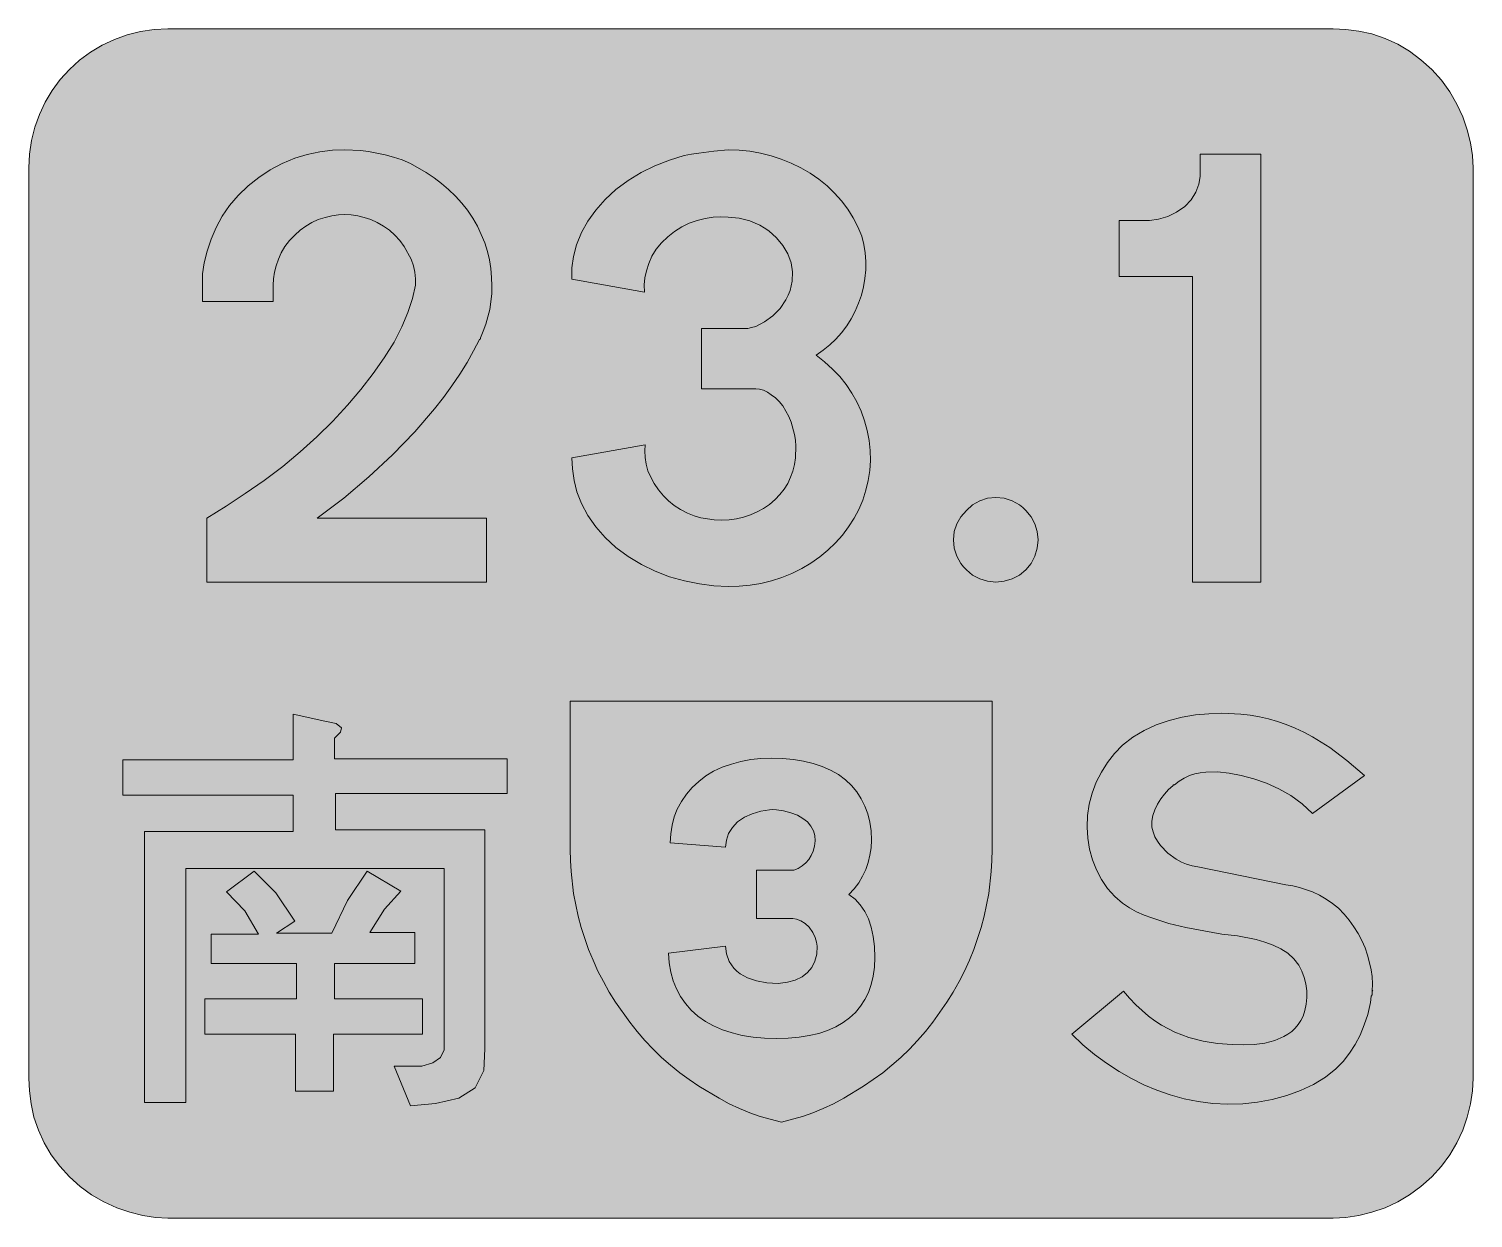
# Model space of a CAD drawing. Header units: metres. Extents: x 135 to 436, y 12 to 260.
import ezdxf

# ---------------------------------------------------------------- set-up
doc = ezdxf.new("R2010")
doc.units = ezdxf.units.M
for name, color, linetype, true_color in [('FILL_BLACK_000000', 7, 'Continuous', 0x000000), ('FILL_LIME_00FF00', 7, 'Continuous', 0x00ff00), ('FILL_WHITE_FFFFFF', 7, 'Continuous', 0xffffff), ('FILL_YELLOW_FFFF00', 7, 'Continuous', 0xffff00)]:
    doc.layers.add(name, color=color, linetype=linetype, true_color=true_color)

msp = doc.modelspace()

# ---------------------------------------------------------------- hatches: boundary and pattern name
at = {"layer": 'FILL_BLACK_000000', "true_color": 0x000000}
h = msp.add_hatch(color=7, dxfattribs=at)
h.dxf.hatch_style = 1
h.paths.add_polyline_path([(287.95, 49.58), (285.57, 49.8), (283.32, 50.17), (281.19, 50.69), (279.2, 51.35), (277.35, 52.16), (275.64, 53.1), (274.08, 54.18), (272.69, 55.45), (271.48, 56.82), (270.45, 58.29), (269.6, 59.87), (268.93, 61.56), (268.44, 63.37), (268.11, 65.29), (267.96, 67.32), (279.84, 68.76), (280.04, 67.15), (280.63, 65.61), (281.59, 64.2), (282.2, 63.57), (282.9, 63), (284.44, 62.16), (286.32, 61.54), (288.47, 61.15), (290.82, 61.02), (292.73, 61.26), (294.39, 61.72), (295.8, 62.39), (296.96, 63.27), (297.86, 64.35), (298.49, 65.63), (298.85, 67.1), (298.92, 68.76), (298.82, 69.63), (298.52, 70.61), (298.01, 71.65), (297.3, 72.72), (296.44, 73.53), (295.52, 74.09), (294.64, 74.42), (293.88, 74.52), (286.32, 74.52), (286.32, 84.6), (294.06, 84.6), (295.01, 85), (295.85, 85.51), (296.58, 86.13), (297.19, 86.85), (297.69, 87.68), (298.08, 88.6), (298.37, 89.62), (298.56, 90.72), (298.46, 91.83), (298.15, 92.87), (297.64, 93.82), (296.92, 94.68), (295.98, 95.44), (294.84, 96.09), (293.48, 96.62), (291.9, 97.02), (290.46, 97.25), (289.72, 97.27), (289.02, 97.2), (287.17, 96.93), (285.42, 96.41), (283.81, 95.66), (282.36, 94.68), (281.28, 93.54), (280.49, 92.27), (280.01, 90.91), (279.84, 89.46), (268.32, 90.36), (268.42, 92.22), (268.7, 94.01), (269.16, 95.73), (269.76, 97.38), (270.64, 98.96), (271.67, 100.46), (272.87, 101.86), (274.26, 103.14), (275.71, 104.28), (277.34, 105.28), (279.15, 106.1), (281.1, 106.74), (283.05, 107.32), (285.11, 107.71), (287.23, 107.93), (289.38, 108), (291.75, 107.93), (294, 107.73), (296.13, 107.38), (298.13, 106.9), (300.01, 106.27), (301.76, 105.49), (303.38, 104.57), (304.86, 103.5), (306.13, 102.29), (307.22, 100.97), (308.15, 99.54), (308.91, 98.01), (309.5, 96.37), (309.92, 94.64), (310.18, 92.81), (310.26, 90.9), (310.18, 89.3), (309.96, 87.74), (309.59, 86.22), (309.07, 84.76), (308.41, 83.35), (307.6, 82.02), (306.66, 80.75), (305.58, 79.56), (306.85, 78.58), (307.94, 77.41), (308.87, 76.04), (309.63, 74.47), (310.22, 72.73), (310.64, 70.8), (310.9, 68.7), (310.98, 66.42), (310.9, 64.42), (310.64, 62.54), (310.23, 60.78), (309.65, 59.14), (308.9, 57.63), (308, 56.24), (306.94, 54.98), (305.71, 53.84), (304.34, 52.84), (302.81, 51.96), (301.12, 51.21), (299.29, 50.6), (297.3, 50.12), (295.17, 49.78), (292.89, 49.57), (290.46, 49.5), (287.95, 49.58)])
at = {"layer": 'FILL_LIME_00FF00', "true_color": 0x00ff00}
h = msp.add_hatch(color=7, dxfattribs=at)
h.dxf.hatch_style = 1
h.paths.add_polyline_path([(406.56, 260.1), (409.18, 259.99), (411.89, 259.65), (414.63, 259.04), (417.36, 258.12), (419.99, 256.91), (422.49, 255.42), (424.85, 253.67), (427.08, 251.64), (429.1, 249.38), (430.86, 246.96), (432.34, 244.4), (433.56, 241.74), (434.5, 239.04), (435.18, 236.36), (435.58, 233.72), (435.72, 231.12), (435.72, 41.22), (435.58, 38.6), (435.18, 35.89), (434.5, 33.15), (433.56, 30.42), (432.34, 27.79), (430.86, 25.29), (429.1, 22.93), (427.08, 20.7), (424.85, 18.67), (422.49, 16.92), (419.99, 15.44), (417.36, 14.22), (414.63, 13.28), (411.89, 12.6), (409.18, 12.2), (406.56, 12.06), (163.56, 12.06), (160.96, 12.2), (158.32, 12.6), (155.64, 13.28), (152.94, 14.22), (150.2, 15.44), (147.65, 16.92), (145.27, 18.67), (143.04, 20.7), (141.01, 22.93), (139.26, 25.29), (137.77, 27.79), (136.56, 30.42), (135.64, 33.15), (135.03, 35.89), (134.69, 38.6), (134.58, 41.22), (134.58, 231.12), (134.72, 234), (135.14, 236.83), (135.83, 239.59), (136.78, 242.26), (137.99, 244.82), (139.44, 247.24), (141.13, 249.53), (143.04, 251.64), (145.15, 253.55), (147.44, 255.24), (149.86, 256.69), (152.42, 257.9), (155.09, 258.85), (157.85, 259.54), (160.68, 259.96), (163.56, 260.1), (406.56, 260.1)])
at = {"layer": 'FILL_WHITE_FFFFFF', "true_color": 0xffffff}
h = msp.add_hatch(color=7, dxfattribs=at)
h.dxf.hatch_style = 1
h.paths.add_polyline_path([(170.76, 203.22), (170.76, 208.98), (171.13, 211.33), (171.73, 213.77), (172.56, 216.24), (173.64, 218.7), (174.88, 221.06), (176.43, 223.29), (178.25, 225.38), (180.3, 227.34), (182.53, 229.13), (184.89, 230.69), (187.39, 232.02), (190.02, 233.1), (192.61, 233.91), (195.24, 234.47), (197.87, 234.8), (200.46, 234.9), (203.72, 234.74), (205.4, 234.52), (207.12, 234.18), (208.87, 233.84), (210.63, 233.37), (212.38, 232.76), (214.14, 232.02), (217.45, 230.15), (219.08, 229.06), (220.62, 227.88), (222.1, 226.6), (223.52, 225.23), (224.85, 223.78), (226.02, 222.3), (227.14, 220.65), (228.09, 218.95), (229.62, 215.46), (230.2, 213.7), (230.61, 211.93), (230.89, 210.12), (231.06, 208.26), (231.13, 206.54), (231.08, 204.86), (230.7, 201.6), (229.84, 198.5), (229.33, 197.04), (228.72, 195.66), (228.72, 195.48), (228.54, 195.3), (227.32, 192.92), (225.95, 190.52), (224.44, 188.1), (222.8, 185.67), (221.04, 183.24), (219.15, 180.82), (215.04, 176.04), (210.42, 171.25), (205.48, 166.64), (200.23, 162.22), (194.7, 158.04), (229.98, 158.04), (229.98, 144.72), (171.66, 144.72), (171.66, 158.04), (175.7, 160.54), (179.71, 163.17), (183.66, 165.94), (187.5, 168.84), (191.18, 171.87), (194.65, 175.03), (197.93, 178.28), (201, 181.62), (203.83, 184.89), (206.4, 188.19), (208.69, 191.49), (210.72, 194.76), (212.31, 197.93), (213.58, 200.97), (214.54, 203.87), (215.22, 206.64), (215.18, 207.99), (215.04, 209.34), (214.76, 210.69), (214.32, 212.04), (212.81, 214.7), (211.92, 215.94), (210.9, 217.08), (209.76, 218.09), (208.51, 218.97), (207.2, 219.71), (205.86, 220.32), (204.51, 220.79), (203.16, 221.13), (201.81, 221.33), (200.46, 221.4), (199.11, 221.33), (197.74, 221.13), (196.33, 220.79), (194.88, 220.32), (193.56, 219.71), (192.31, 218.97), (191.13, 218.09), (190.02, 217.08), (188.9, 215.94), (187.97, 214.7), (187.21, 213.38), (186.6, 212.04), (186.13, 210.69), (185.79, 209.34), (185.59, 207.99), (185.52, 206.64), (185.52, 203.22), (170.76, 203.22)])
h = msp.add_hatch(color=7, dxfattribs=at)
h.dxf.hatch_style = 1
h.paths.add_polyline_path([(294.53, 173.07), (294.45, 174.29), (294.24, 175.5), (293.54, 178.07), (293.05, 179.25), (292.44, 180.36), (291.76, 181.48), (291.05, 182.41), (290.26, 183.17), (289.38, 183.78), (288.57, 184.36), (287.76, 184.75), (286.95, 184.97), (286.14, 185.04), (274.8, 185.04), (274.8, 197.64), (284.52, 197.64), (285.24, 197.82), (286.14, 198), (287.99, 198.97), (289.7, 200.25), (291.2, 201.8), (292.44, 203.58), (292.92, 204.53), (293.29, 205.5), (293.72, 207.45), (293.78, 209.4), (293.52, 211.32), (292.81, 213.17), (291.79, 214.92), (290.46, 216.53), (288.84, 217.98), (287.93, 218.61), (286.96, 219.16), (284.88, 220.03), (282.66, 220.59), (280.38, 220.86), (278.86, 220.92), (277.28, 220.84), (275.62, 220.58), (273.9, 220.14), (272.29, 219.61), (270.71, 218.83), (269.19, 217.86), (267.78, 216.72), (266.5, 215.47), (265.4, 214.13), (264.49, 212.7), (263.82, 211.14), (263.35, 209.65), (263.03, 208.17), (262.88, 206.69), (262.92, 205.2), (247.8, 207.9), (247.81, 210.23), (248.12, 212.63), (248.76, 215.09), (249.78, 217.62), (251.13, 220.01), (252.77, 222.32), (254.72, 224.53), (256.98, 226.62), (259.51, 228.51), (262.22, 230.15), (265.11, 231.56), (268.14, 232.74), (271.2, 233.66), (272.75, 233.98), (274.26, 234.18), (277.39, 234.61), (280.38, 234.9), (282.67, 234.82), (284.93, 234.57), (287.15, 234.17), (289.34, 233.62), (291.47, 232.92), (293.54, 232.09), (295.55, 231.13), (297.48, 230.04), (299.31, 228.76), (301.02, 227.35), (302.59, 225.83), (304.03, 224.21), (305.32, 222.5), (306.47, 220.7), (307.45, 218.83), (308.28, 216.9), (308.68, 215.14), (308.95, 213.36), (309.08, 211.59), (309.07, 209.81), (308.91, 208.05), (308.61, 206.29), (308.16, 204.56), (307.56, 202.86), (306.88, 201.21), (306.06, 199.63), (305.1, 198.13), (304.03, 196.72), (302.84, 195.4), (301.56, 194.18), (300.19, 193.06), (298.74, 192.06), (300.5, 190.66), (302.14, 189.16), (303.64, 187.57), (305, 185.9), (306.2, 184.13), (307.25, 182.29), (308.12, 180.37), (308.82, 178.38), (309.4, 176.34), (309.8, 174.27), (310.02, 172.19), (310.06, 170.1), (309.92, 168.01), (309.6, 165.93), (309.12, 163.86), (308.46, 161.82), (307.63, 159.89), (306.65, 158.02), (305.5, 156.22), (304.21, 154.51), (302.77, 152.89), (301.2, 151.37), (299.49, 149.96), (297.66, 148.68), (295.72, 147.53), (293.69, 146.53), (291.59, 145.67), (289.43, 144.97), (287.21, 144.42), (284.95, 144.05), (282.67, 143.84), (280.38, 143.82), (277.41, 143.95), (274.44, 144.36), (271.29, 144.95), (268.14, 145.8), (265.18, 146.98), (262.29, 148.39), (259.53, 150.03), (256.98, 151.92), (254.72, 154.01), (252.77, 156.24), (251.13, 158.6), (249.78, 161.1), (248.86, 163.53), (248.25, 165.94), (247.91, 168.31), (247.8, 170.64), (263.1, 173.34), (263.03, 172.07), (263.1, 170.71), (263.3, 169.32), (263.64, 167.94), (264.25, 166.59), (264.99, 165.26), (265.87, 163.97), (266.88, 162.72), (267.92, 161.68), (269.13, 160.72), (270.47, 159.86), (271.92, 159.12), (273.3, 158.54), (274.71, 158.13), (277.5, 157.68), (279.05, 157.62), (280.59, 157.71), (282.11, 157.93), (283.6, 158.29), (285.04, 158.77), (286.44, 159.38), (287.76, 160.09), (289.02, 160.92), (290.17, 161.91), (291.18, 162.97), (292.06, 164.11), (292.8, 165.31), (293.41, 166.57), (293.88, 167.88), (294.22, 169.24), (294.42, 170.64), (294.53, 173.07)])
h = msp.add_hatch(color=7, dxfattribs=at)
h.dxf.hatch_style = 1
h.paths.add_polyline_path([(377.22, 144.72), (377.22, 208.44), (361.92, 208.44), (361.92, 220.14), (368.22, 220.14), (370.13, 220.41), (372.04, 220.97), (373.89, 221.84), (375.6, 223.02), (376.92, 224.46), (377.89, 226.04), (378.54, 227.68), (378.84, 229.32), (378.84, 234), (391.44, 234), (391.44, 144.72), (377.22, 144.72)])
h = msp.add_hatch(color=7, dxfattribs=at)
h.dxf.hatch_style = 1
h.paths.add_polyline_path([(344.83, 151.8), (344.35, 150.12), (343.56, 148.58), (342.48, 147.24), (341.14, 146.16), (339.6, 145.37), (337.92, 144.89), (336.18, 144.72), (334.46, 144.89), (332.85, 145.37), (331.37, 146.16), (330.06, 147.24), (329.43, 147.88), (328.88, 148.58), (328.04, 150.12), (327.53, 151.8), (327.36, 153.54), (327.53, 155.26), (328.04, 156.87), (328.88, 158.35), (330.06, 159.66), (331.37, 160.84), (332.85, 161.68), (334.46, 162.19), (336.18, 162.36), (337.92, 162.19), (339.6, 161.68), (341.14, 160.84), (341.84, 160.29), (342.48, 159.66), (343.56, 158.35), (344.35, 156.87), (344.83, 155.26), (345, 153.54), (344.83, 151.8)])
h = msp.add_hatch(color=7, dxfattribs=at)
h.dxf.hatch_style = 1
h.paths.add_polyline_path([(196.32, 115.74), (198.66, 115.2), (199.74, 114.3), (199.56, 113.4), (198.3, 112.14), (198.3, 107.82), (234.3, 107.82), (234.3, 100.62), (198.48, 100.62), (198.48, 93.06), (229.62, 93.06), (229.62, 47.34), (229.44, 42.84), (227.64, 39.24), (224.22, 37.08), (219.36, 36), (214.14, 35.46), (210.72, 43.74), (216.48, 43.74), (218.82, 44.46), (220.44, 45.54), (221.16, 47.16), (221.16, 84.96), (167.34, 84.96), (167.34, 36.18), (158.7, 36.18), (158.7, 92.7), (189.66, 92.7), (189.66, 100.26), (154.2, 100.26), (154.2, 107.64), (189.66, 107.64), (189.66, 117.18), (196.32, 115.74)])
h = msp.add_hatch(color=7, dxfattribs=at)
h.dxf.hatch_style = 1
h.paths.add_polyline_path([(414.64, 58.61), (414.48, 58.32), (414.3, 57.06), (413.76, 54.54), (413.02, 52.38), (412.14, 50.22), (411.12, 48.26), (409.96, 46.44), (408.62, 44.75), (407.1, 43.2), (404.92, 41.44), (402.45, 39.92), (399.74, 38.65), (396.86, 37.62), (393.85, 36.83), (390.77, 36.26), (387.67, 35.93), (384.6, 35.82), (381.47, 36), (378.42, 36.38), (375.46, 36.97), (372.58, 37.75), (369.79, 38.72), (367.08, 39.87), (364.46, 41.18), (361.92, 42.66), (359.28, 44.35), (356.77, 46.19), (354.35, 48.2), (352.02, 50.4), (362.82, 59.4), (364.08, 57.91), (365.37, 56.56), (366.68, 55.33), (368.01, 54.21), (369.36, 53.22), (370.74, 52.33), (373.55, 50.85), (376.44, 49.75), (379.4, 48.97), (382.42, 48.48), (385.5, 48.24), (387.8, 48.18), (390.08, 48.28), (392.29, 48.58), (394.36, 49.12), (396.25, 49.91), (397.11, 50.42), (397.9, 51), (398.62, 51.66), (399.26, 52.41), (399.81, 53.25), (400.26, 54.18), (400.66, 55.39), (400.93, 56.7), (401.05, 58.08), (401.02, 59.49), (400.85, 60.9), (400.51, 62.28), (400.02, 63.59), (399.36, 64.8), (398.35, 66.16), (397.11, 67.3), (395.66, 68.24), (394.05, 69.01), (392.3, 69.63), (390.45, 70.14), (386.58, 70.92), (383.34, 71.28), (375.85, 72.65), (372.28, 73.53), (368.76, 74.7), (367.15, 75.28), (365.56, 75.96), (364.05, 76.78), (362.64, 77.76), (360.98, 79.17), (359.51, 80.82), (358.25, 82.66), (357.19, 84.67), (356.36, 86.8), (355.75, 89.02), (355.39, 91.3), (355.26, 93.6), (355.33, 96.02), (355.68, 98.4), (356.28, 100.72), (357.13, 102.96), (358.2, 105.1), (359.49, 107.12), (360.97, 108.99), (362.64, 110.7), (364.78, 112.38), (367.14, 113.79), (369.66, 114.94), (372.31, 115.85), (375.05, 116.53), (377.83, 117), (380.6, 117.27), (383.34, 117.36), (387.32, 117.17), (389.26, 116.94), (391.17, 116.6), (393.06, 116.17), (394.92, 115.63), (396.77, 115), (398.59, 114.26), (400.41, 113.41), (402.22, 112.46), (405.82, 110.22), (409.42, 107.54), (413.04, 104.4), (402.24, 96.48), (400.09, 98.48), (397.73, 100.18), (395.22, 101.6), (392.61, 102.76), (389.97, 103.67), (387.36, 104.35), (384.83, 104.83), (382.44, 105.12), (379.97, 105.1), (378.8, 104.96), (377.67, 104.72), (376.57, 104.35), (375.5, 103.85), (374.46, 103.22), (373.44, 102.42), (373.26, 102.4), (373.08, 102.24), (372.21, 101.43), (371.37, 100.51), (370.59, 99.49), (369.91, 98.39), (369.35, 97.24), (368.95, 96.04), (368.75, 94.82), (368.76, 93.6), (368.98, 92.6), (369.37, 91.62), (369.9, 90.69), (370.54, 89.8), (372.08, 88.21), (373.8, 86.94), (374.88, 86.33), (375.98, 85.86), (377.12, 85.52), (378.3, 85.32), (396.66, 81.54), (398.11, 81.34), (399.52, 81.02), (402.24, 80.1), (403.69, 79.39), (405.07, 78.59), (406.39, 77.7), (407.64, 76.68), (408.81, 75.48), (409.89, 74.2), (410.88, 72.84), (411.76, 71.42), (412.53, 69.94), (413.18, 68.43), (413.72, 66.89), (414.12, 65.34), (414.46, 63.88), (414.66, 62.44), (414.73, 60.96), (414.66, 59.4), (414.68, 59.42), (414.66, 59.22), (414.66, 59.04), (414.64, 58.61)])
h = msp.add_hatch(color=7, dxfattribs=at)
h.dxf.hatch_style = 1
h.paths.add_polyline_path([(186.06, 79.92), (190.02, 73.98), (186.24, 71.46), (197.76, 71.46), (201, 78.3), (205.14, 84.42), (212.16, 80.28), (208.74, 76.5), (205.68, 71.64), (215.04, 71.64), (215.04, 65.16), (198.3, 65.16), (198.3, 57.78), (216.66, 57.78), (216.66, 50.4), (198.12, 50.4), (198.12, 38.52), (190.2, 38.52), (190.2, 50.4), (171.3, 50.4), (171.3, 57.78), (190.38, 57.78), (190.38, 65.16), (172.56, 65.16), (172.56, 71.28), (182.46, 71.28), (179.58, 76.14), (175.8, 80.1), (181.56, 84.42), (186.06, 79.92)])
h = msp.add_hatch(color=7, dxfattribs=at)
h.dxf.hatch_style = 1
h.paths.add_polyline_path([(414.68, 59.42), (414.68, 59.47), (414.84, 59.58), (414.68, 59.42)])
at = {"layer": 'FILL_YELLOW_FFFF00', "true_color": 0xffff00}
h = msp.add_hatch(color=7, dxfattribs=at)
h.dxf.hatch_style = 1
h.paths.add_polyline_path([(287.06, 33.28), (284.88, 34.04), (282.72, 34.92), (280.59, 35.93), (278.49, 37.06), (274.26, 39.6), (272.25, 40.94), (270.29, 42.39), (268.37, 43.94), (266.52, 45.58), (264.73, 47.31), (263.02, 49.12), (261.39, 50.99), (259.86, 52.92), (256.93, 57.07), (255.6, 59.2), (254.37, 61.38), (253.24, 63.59), (252.22, 65.83), (251.3, 68.09), (250.5, 70.38), (249.75, 72.7), (249.13, 75.06), (248.16, 79.74), (247.66, 84.33), (247.5, 86.62), (247.44, 88.92), (247.44, 119.88), (335.46, 119.88), (335.46, 88.92), (335.4, 86.62), (335.23, 84.33), (334.74, 79.74), (333.77, 75.06), (333.15, 72.7), (332.4, 70.38), (331.6, 68.09), (330.68, 65.83), (329.66, 63.59), (328.53, 61.38), (327.3, 59.2), (325.97, 57.07), (323.04, 52.92), (321.51, 50.99), (319.88, 49.12), (318.17, 47.31), (316.38, 45.58), (314.53, 43.94), (312.61, 42.39), (310.65, 40.94), (308.64, 39.6), (304.48, 37.06), (302.34, 35.93), (300.18, 34.92), (298.02, 34.04), (295.86, 33.28), (291.54, 32.04), (287.06, 33.28)])

# ---------------------------------------------------------------- linework, layer by layer
at = {"layer": 'FILL_BLACK_000000', "lineweight": 0, "true_color": 0x000000}
msp.add_lwpolyline([(287.95, 49.58), (285.57, 49.8), (283.32, 50.17), (281.19, 50.69), (279.2, 51.35), (277.35, 52.16), (275.64, 53.1), (274.08, 54.18), (272.69, 55.45), (271.48, 56.82), (270.45, 58.29), (269.6, 59.87), (268.93, 61.56), (268.44, 63.37), (268.11, 65.29), (267.96, 67.32), (279.84, 68.76), (280.04, 67.15), (280.63, 65.61), (281.59, 64.2), (282.2, 63.57), (282.9, 63), (284.44, 62.16), (286.32, 61.54), (288.47, 61.15), (290.82, 61.02), (292.73, 61.26), (294.39, 61.72), (295.8, 62.39), (296.96, 63.27), (297.86, 64.35), (298.49, 65.63), (298.85, 67.1), (298.92, 68.76), (298.82, 69.63), (298.52, 70.61), (298.01, 71.65), (297.3, 72.72), (296.44, 73.53), (295.52, 74.09), (294.64, 74.42), (293.88, 74.52), (286.32, 74.52), (286.32, 84.6), (294.06, 84.6), (295.01, 85), (295.85, 85.51), (296.58, 86.13), (297.19, 86.85), (297.69, 87.68), (298.08, 88.6), (298.37, 89.62), (298.56, 90.72), (298.46, 91.83), (298.15, 92.87), (297.64, 93.82), (296.92, 94.68), (295.98, 95.44), (294.84, 96.09), (293.48, 96.62), (291.9, 97.02), (290.46, 97.25), (289.72, 97.27), (289.02, 97.2), (287.17, 96.93), (285.42, 96.41), (283.81, 95.66), (282.36, 94.68), (281.28, 93.54), (280.49, 92.27), (280.01, 90.91), (279.84, 89.46), (268.32, 90.36), (268.42, 92.22), (268.7, 94.01), (269.16, 95.73), (269.76, 97.38), (270.64, 98.96), (271.67, 100.46), (272.87, 101.86), (274.26, 103.14), (275.71, 104.28), (277.34, 105.28), (279.15, 106.1), (281.1, 106.74), (283.05, 107.32), (285.11, 107.71), (287.23, 107.93), (289.38, 108), (291.75, 107.93), (294, 107.73), (296.13, 107.38), (298.13, 106.9), (300.01, 106.27), (301.76, 105.49), (303.38, 104.57), (304.86, 103.5), (306.13, 102.29), (307.22, 100.97), (308.15, 99.54), (308.91, 98.01), (309.5, 96.37), (309.92, 94.64), (310.18, 92.81), (310.26, 90.9), (310.18, 89.3), (309.96, 87.74), (309.59, 86.22), (309.07, 84.76), (308.41, 83.35), (307.6, 82.02), (306.66, 80.75), (305.58, 79.56), (306.85, 78.58), (307.94, 77.41), (308.87, 76.04), (309.63, 74.47), (310.22, 72.73), (310.64, 70.8), (310.9, 68.7), (310.98, 66.42), (310.9, 64.42), (310.64, 62.54), (310.23, 60.78), (309.65, 59.14), (308.9, 57.63), (308, 56.24), (306.94, 54.98), (305.71, 53.84), (304.34, 52.84), (302.81, 51.96), (301.12, 51.21), (299.29, 50.6), (297.3, 50.12), (295.17, 49.78), (292.89, 49.57), (290.46, 49.5)], close=True, dxfattribs=at)
at = {"layer": 'FILL_LIME_00FF00', "lineweight": 0, "true_color": 0x00ff00}
msp.add_lwpolyline([(406.56, 260.1), (409.18, 259.99), (411.89, 259.65), (414.63, 259.04), (417.36, 258.12), (419.99, 256.91), (422.49, 255.42), (424.85, 253.67), (427.08, 251.64), (429.1, 249.38), (430.86, 246.96), (432.34, 244.4), (433.56, 241.74), (434.5, 239.04), (435.18, 236.36), (435.58, 233.72), (435.72, 231.12), (435.72, 41.22), (435.58, 38.6), (435.18, 35.89), (434.5, 33.15), (433.56, 30.42), (432.34, 27.79), (430.86, 25.29), (429.1, 22.93), (427.08, 20.7), (424.85, 18.67), (422.49, 16.92), (419.99, 15.44), (417.36, 14.22), (414.63, 13.28), (411.89, 12.6), (409.18, 12.2), (406.56, 12.06), (163.56, 12.06), (160.96, 12.2), (158.32, 12.6), (155.64, 13.28), (152.94, 14.22), (150.2, 15.44), (147.65, 16.92), (145.27, 18.67), (143.04, 20.7), (141.01, 22.93), (139.26, 25.29), (137.77, 27.79), (136.56, 30.42), (135.64, 33.15), (135.03, 35.89), (134.69, 38.6), (134.58, 41.22), (134.58, 231.12), (134.72, 234), (135.14, 236.83), (135.83, 239.59), (136.78, 242.26), (137.99, 244.82), (139.44, 247.24), (141.13, 249.53), (143.04, 251.64), (145.15, 253.55), (147.44, 255.24), (149.86, 256.69), (152.42, 257.9), (155.09, 258.85), (157.85, 259.54), (160.68, 259.96), (163.56, 260.1)], close=True, dxfattribs=at)
at = {"layer": 'FILL_WHITE_FFFFFF', "lineweight": 0, "true_color": 0xffffff}
for points in [[(170.76, 203.22), (170.76, 208.98), (171.13, 211.33), (171.73, 213.77), (172.56, 216.24), (173.64, 218.7), (174.88, 221.06), (176.43, 223.29), (178.25, 225.38), (180.3, 227.34), (182.53, 229.13), (184.89, 230.69), (187.39, 232.02), (190.02, 233.1), (192.61, 233.91), (195.24, 234.47), (197.87, 234.8), (200.46, 234.9), (203.72, 234.74), (205.4, 234.52), (207.12, 234.18), (208.87, 233.84), (210.63, 233.37), (212.38, 232.76), (214.14, 232.02), (217.45, 230.15), (219.08, 229.06), (220.62, 227.88), (222.1, 226.6), (223.52, 225.23), (224.85, 223.78), (226.02, 222.3), (227.14, 220.65), (228.09, 218.95), (229.62, 215.46), (230.2, 213.7), (230.61, 211.93), (230.89, 210.12), (231.06, 208.26), (231.13, 206.54), (231.08, 204.86), (230.7, 201.6), (229.84, 198.5), (229.33, 197.04), (228.72, 195.66), (228.72, 195.48), (228.54, 195.3), (227.32, 192.92), (225.95, 190.52), (224.44, 188.1), (222.8, 185.67), (221.04, 183.24), (219.15, 180.82), (215.04, 176.04), (210.42, 171.25), (205.48, 166.64), (200.23, 162.22), (194.7, 158.04), (229.98, 158.04), (229.98, 144.72), (171.66, 144.72), (171.66, 158.04), (175.7, 160.54), (179.71, 163.17), (183.66, 165.94), (187.5, 168.84), (191.18, 171.87), (194.65, 175.03), (197.93, 178.28), (201, 181.62), (203.83, 184.89), (206.4, 188.19), (208.69, 191.49), (210.72, 194.76), (212.31, 197.93), (213.58, 200.97), (214.54, 203.87), (215.22, 206.64), (215.18, 207.99), (215.04, 209.34), (214.76, 210.69), (214.32, 212.04), (212.81, 214.7), (211.92, 215.94), (210.9, 217.08), (209.76, 218.09), (208.51, 218.97), (207.2, 219.71), (205.86, 220.32), (204.51, 220.79), (203.16, 221.13), (201.81, 221.33), (200.46, 221.4), (199.11, 221.33), (197.74, 221.13), (196.33, 220.79), (194.88, 220.32), (193.56, 219.71), (192.31, 218.97), (191.13, 218.09), (190.02, 217.08), (188.9, 215.94), (187.97, 214.7), (187.21, 213.38), (186.6, 212.04), (186.13, 210.69), (185.79, 209.34), (185.59, 207.99), (185.52, 206.64), (185.52, 203.22)], [(294.53, 173.07), (294.45, 174.29), (294.24, 175.5), (293.54, 178.07), (293.05, 179.25), (292.44, 180.36), (291.76, 181.48), (291.05, 182.41), (290.26, 183.17), (289.38, 183.78), (288.57, 184.36), (287.76, 184.75), (286.95, 184.97), (286.14, 185.04), (274.8, 185.04), (274.8, 197.64), (284.52, 197.64), (285.24, 197.82), (286.14, 198), (287.99, 198.97), (289.7, 200.25), (291.2, 201.8), (292.44, 203.58), (292.92, 204.53), (293.29, 205.5), (293.72, 207.45), (293.78, 209.4), (293.52, 211.32), (292.81, 213.17), (291.79, 214.92), (290.46, 216.53), (288.84, 217.98), (287.93, 218.61), (286.96, 219.16), (284.88, 220.03), (282.66, 220.59), (280.38, 220.86), (278.86, 220.92), (277.28, 220.84), (275.62, 220.58), (273.9, 220.14), (272.29, 219.61), (270.71, 218.83), (269.19, 217.86), (267.78, 216.72), (266.5, 215.47), (265.4, 214.13), (264.49, 212.7), (263.82, 211.14), (263.35, 209.65), (263.03, 208.17), (262.88, 206.69), (262.92, 205.2), (247.8, 207.9), (247.81, 210.23), (248.12, 212.63), (248.76, 215.09), (249.78, 217.62), (251.13, 220.01), (252.77, 222.32), (254.72, 224.53), (256.98, 226.62), (259.51, 228.51), (262.22, 230.15), (265.11, 231.56), (268.14, 232.74), (271.2, 233.66), (272.75, 233.98), (274.26, 234.18), (277.39, 234.61), (280.38, 234.9), (282.67, 234.82), (284.93, 234.57), (287.15, 234.17), (289.34, 233.62), (291.47, 232.92), (293.54, 232.09), (295.55, 231.13), (297.48, 230.04), (299.31, 228.76), (301.02, 227.35), (302.59, 225.83), (304.03, 224.21), (305.32, 222.5), (306.47, 220.7), (307.45, 218.83), (308.28, 216.9), (308.68, 215.14), (308.95, 213.36), (309.08, 211.59), (309.07, 209.81), (308.91, 208.05), (308.61, 206.29), (308.16, 204.56), (307.56, 202.86), (306.88, 201.21), (306.06, 199.63), (305.1, 198.13), (304.03, 196.72), (302.84, 195.4), (301.56, 194.18), (300.19, 193.06), (298.74, 192.06), (300.5, 190.66), (302.14, 189.16), (303.64, 187.57), (305, 185.9), (306.2, 184.13), (307.25, 182.29), (308.12, 180.37), (308.82, 178.38), (309.4, 176.34), (309.8, 174.27), (310.02, 172.19), (310.06, 170.1), (309.92, 168.01), (309.6, 165.93), (309.12, 163.86), (308.46, 161.82), (307.63, 159.89), (306.65, 158.02), (305.5, 156.22), (304.21, 154.51), (302.77, 152.89), (301.2, 151.37), (299.49, 149.96), (297.66, 148.68), (295.72, 147.53), (293.69, 146.53), (291.59, 145.67), (289.43, 144.97), (287.21, 144.42), (284.95, 144.05), (282.67, 143.84), (280.38, 143.82), (277.41, 143.95), (274.44, 144.36), (271.29, 144.95), (268.14, 145.8), (265.18, 146.98), (262.29, 148.39), (259.53, 150.03), (256.98, 151.92), (254.72, 154.01), (252.77, 156.24), (251.13, 158.6), (249.78, 161.1), (248.86, 163.53), (248.25, 165.94), (247.91, 168.31), (247.8, 170.64), (263.1, 173.34), (263.03, 172.07), (263.1, 170.71), (263.3, 169.32), (263.64, 167.94), (264.25, 166.59), (264.99, 165.26), (265.87, 163.97), (266.88, 162.72), (267.92, 161.68), (269.13, 160.72), (270.47, 159.86), (271.92, 159.12), (273.3, 158.54), (274.71, 158.13), (277.5, 157.68), (279.05, 157.62), (280.59, 157.71), (282.11, 157.93), (283.6, 158.29), (285.04, 158.77), (286.44, 159.38), (287.76, 160.09), (289.02, 160.92), (290.17, 161.91), (291.18, 162.97), (292.06, 164.11), (292.8, 165.31), (293.41, 166.57), (293.88, 167.88), (294.22, 169.24), (294.42, 170.64)], [(377.22, 144.72), (377.22, 208.44), (361.92, 208.44), (361.92, 220.14), (368.22, 220.14), (370.13, 220.41), (372.04, 220.97), (373.89, 221.84), (375.6, 223.02), (376.92, 224.46), (377.89, 226.04), (378.54, 227.68), (378.84, 229.32), (378.84, 234), (391.44, 234), (391.44, 144.72)], [(344.83, 151.8), (344.35, 150.12), (343.56, 148.58), (342.48, 147.24), (341.14, 146.16), (339.6, 145.37), (337.92, 144.89), (336.18, 144.72), (334.46, 144.89), (332.85, 145.37), (331.37, 146.16), (330.06, 147.24), (329.43, 147.88), (328.88, 148.58), (328.04, 150.12), (327.53, 151.8), (327.36, 153.54), (327.53, 155.26), (328.04, 156.87), (328.88, 158.35), (330.06, 159.66), (331.37, 160.84), (332.85, 161.68), (334.46, 162.19), (336.18, 162.36), (337.92, 162.19), (339.6, 161.68), (341.14, 160.84), (341.84, 160.29), (342.48, 159.66), (343.56, 158.35), (344.35, 156.87), (344.83, 155.26), (345, 153.54)], [(196.32, 115.74), (198.66, 115.2), (199.74, 114.3), (199.56, 113.4), (198.3, 112.14), (198.3, 107.82), (234.3, 107.82), (234.3, 100.62), (198.48, 100.62), (198.48, 93.06), (229.62, 93.06), (229.62, 47.34), (229.44, 42.84), (227.64, 39.24), (224.22, 37.08), (219.36, 36), (214.14, 35.46), (210.72, 43.74), (216.48, 43.74), (218.82, 44.46), (220.44, 45.54), (221.16, 47.16), (221.16, 84.96), (167.34, 84.96), (167.34, 36.18), (158.7, 36.18), (158.7, 92.7), (189.66, 92.7), (189.66, 100.26), (154.2, 100.26), (154.2, 107.64), (189.66, 107.64), (189.66, 117.18)], [(414.64, 58.61), (414.48, 58.32), (414.3, 57.06), (413.76, 54.54), (413.02, 52.38), (412.14, 50.22), (411.12, 48.26), (409.96, 46.44), (408.62, 44.75), (407.1, 43.2), (404.92, 41.44), (402.45, 39.92), (399.74, 38.65), (396.86, 37.62), (393.85, 36.83), (390.77, 36.26), (387.67, 35.93), (384.6, 35.82), (381.47, 36), (378.42, 36.38), (375.46, 36.97), (372.58, 37.75), (369.79, 38.72), (367.08, 39.87), (364.46, 41.18), (361.92, 42.66), (359.28, 44.35), (356.77, 46.19), (354.35, 48.2), (352.02, 50.4), (362.82, 59.4), (364.08, 57.91), (365.37, 56.56), (366.68, 55.33), (368.01, 54.21), (369.36, 53.22), (370.74, 52.33), (373.55, 50.85), (376.44, 49.75), (379.4, 48.97), (382.42, 48.48), (385.5, 48.24), (387.8, 48.18), (390.08, 48.28), (392.29, 48.58), (394.36, 49.12), (396.25, 49.91), (397.11, 50.42), (397.9, 51), (398.62, 51.66), (399.26, 52.41), (399.81, 53.25), (400.26, 54.18), (400.66, 55.39), (400.93, 56.7), (401.05, 58.08), (401.02, 59.49), (400.85, 60.9), (400.51, 62.28), (400.02, 63.59), (399.36, 64.8), (398.35, 66.16), (397.11, 67.3), (395.66, 68.24), (394.05, 69.01), (392.3, 69.63), (390.45, 70.14), (386.58, 70.92), (383.34, 71.28), (375.85, 72.65), (372.28, 73.53), (368.76, 74.7), (367.15, 75.28), (365.56, 75.96), (364.05, 76.78), (362.64, 77.76), (360.98, 79.17), (359.51, 80.82), (358.25, 82.66), (357.19, 84.67), (356.36, 86.8), (355.75, 89.02), (355.39, 91.3), (355.26, 93.6), (355.33, 96.02), (355.68, 98.4), (356.28, 100.72), (357.13, 102.96), (358.2, 105.1), (359.49, 107.12), (360.97, 108.99), (362.64, 110.7), (364.78, 112.38), (367.14, 113.79), (369.66, 114.94), (372.31, 115.85), (375.05, 116.53), (377.83, 117), (380.6, 117.27), (383.34, 117.36), (387.32, 117.17), (389.26, 116.94), (391.17, 116.6), (393.06, 116.17), (394.92, 115.63), (396.77, 115), (398.59, 114.26), (400.41, 113.41), (402.22, 112.46), (405.82, 110.22), (409.42, 107.54), (413.04, 104.4), (402.24, 96.48), (400.09, 98.48), (397.73, 100.18), (395.22, 101.6), (392.61, 102.76), (389.97, 103.67), (387.36, 104.35), (384.83, 104.83), (382.44, 105.12), (379.97, 105.1), (378.8, 104.96), (377.67, 104.72), (376.57, 104.35), (375.5, 103.85), (374.46, 103.22), (373.44, 102.42), (373.26, 102.4), (373.08, 102.24), (372.21, 101.43), (371.37, 100.51), (370.59, 99.49), (369.91, 98.39), (369.35, 97.24), (368.95, 96.04), (368.75, 94.82), (368.76, 93.6), (368.98, 92.6), (369.37, 91.62), (369.9, 90.69), (370.54, 89.8), (372.08, 88.21), (373.8, 86.94), (374.88, 86.33), (375.98, 85.86), (377.12, 85.52), (378.3, 85.32), (396.66, 81.54), (398.11, 81.34), (399.52, 81.02), (402.24, 80.1), (403.69, 79.39), (405.07, 78.59), (406.39, 77.7), (407.64, 76.68), (408.81, 75.48), (409.89, 74.2), (410.88, 72.84), (411.76, 71.42), (412.53, 69.94), (413.18, 68.43), (413.72, 66.89), (414.12, 65.34), (414.46, 63.88), (414.66, 62.44), (414.73, 60.96), (414.66, 59.4), (414.68, 59.42), (414.66, 59.22), (414.66, 59.04)], [(186.06, 79.92), (190.02, 73.98), (186.24, 71.46), (197.76, 71.46), (201, 78.3), (205.14, 84.42), (212.16, 80.28), (208.74, 76.5), (205.68, 71.64), (215.04, 71.64), (215.04, 65.16), (198.3, 65.16), (198.3, 57.78), (216.66, 57.78), (216.66, 50.4), (198.12, 50.4), (198.12, 38.52), (190.2, 38.52), (190.2, 50.4), (171.3, 50.4), (171.3, 57.78), (190.38, 57.78), (190.38, 65.16), (172.56, 65.16), (172.56, 71.28), (182.46, 71.28), (179.58, 76.14), (175.8, 80.1), (181.56, 84.42)], [(414.68, 59.42), (414.68, 59.47), (414.84, 59.58)]]:
    msp.add_lwpolyline(points, close=True, dxfattribs=at)
at = {"layer": 'FILL_YELLOW_FFFF00', "lineweight": 0, "true_color": 0xffff00}
msp.add_lwpolyline([(287.06, 33.28), (284.88, 34.04), (282.72, 34.92), (280.59, 35.93), (278.49, 37.06), (274.26, 39.6), (272.25, 40.94), (270.29, 42.39), (268.37, 43.94), (266.52, 45.58), (264.73, 47.31), (263.02, 49.12), (261.39, 50.99), (259.86, 52.92), (256.93, 57.07), (255.6, 59.2), (254.37, 61.38), (253.24, 63.59), (252.22, 65.83), (251.3, 68.09), (250.5, 70.38), (249.75, 72.7), (249.13, 75.06), (248.16, 79.74), (247.66, 84.33), (247.5, 86.62), (247.44, 88.92), (247.44, 119.88), (335.46, 119.88), (335.46, 88.92), (335.4, 86.62), (335.23, 84.33), (334.74, 79.74), (333.77, 75.06), (333.15, 72.7), (332.4, 70.38), (331.6, 68.09), (330.68, 65.83), (329.66, 63.59), (328.53, 61.38), (327.3, 59.2), (325.97, 57.07), (323.04, 52.92), (321.51, 50.99), (319.88, 49.12), (318.17, 47.31), (316.38, 45.58), (314.53, 43.94), (312.61, 42.39), (310.65, 40.94), (308.64, 39.6), (304.48, 37.06), (302.34, 35.93), (300.18, 34.92), (298.02, 34.04), (295.86, 33.28), (291.54, 32.04)], close=True, dxfattribs=at)

doc.saveas('drawing.dxf')
